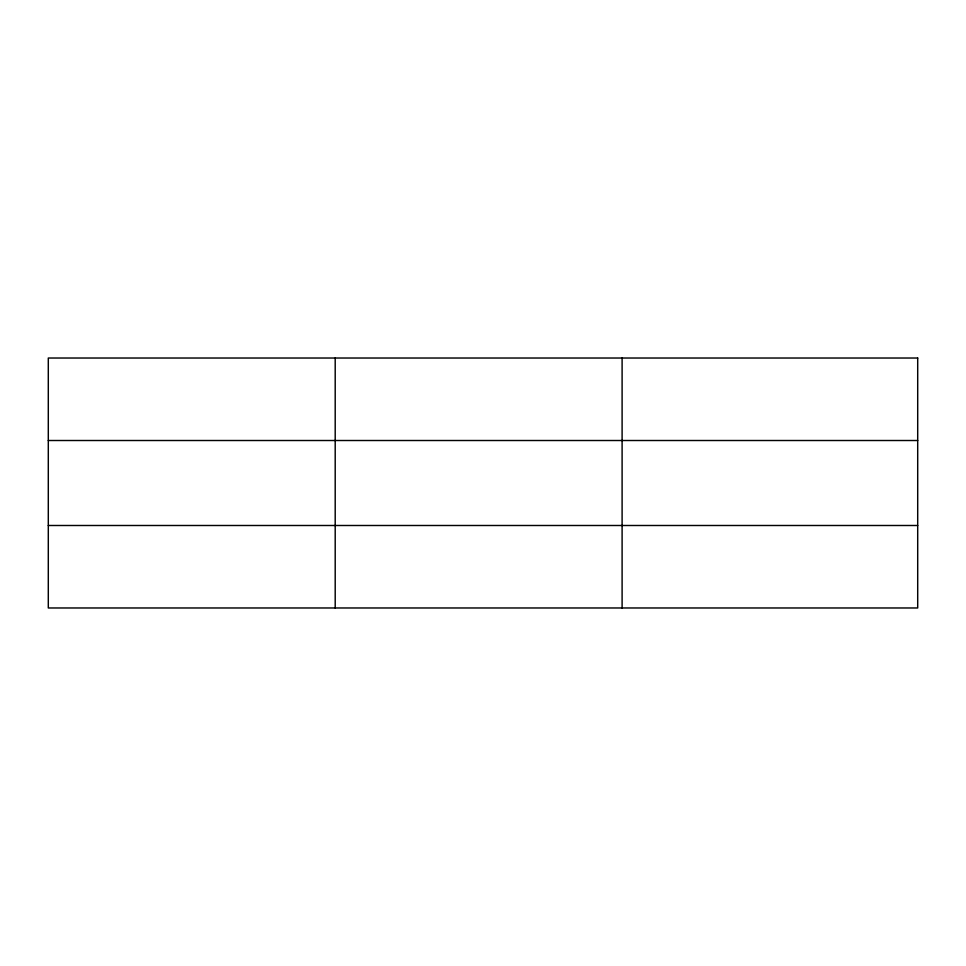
<?xml version="1.0" encoding="UTF-8"?>
<svg xmlns="http://www.w3.org/2000/svg" width="966" height="966" viewBox="0 0 966 966"><rect width="100%" height="100%" fill="white"/><g stroke="black" fill="none" stroke-linecap="round" stroke-linejoin="round"><path stroke-width="1.45" d="M335.202 358.024L335.202 607.976M622.104 358.024L622.104 607.976M48.3 440.508L917.7 440.508M48.3 525.492L917.7 525.492M917.7 358.024L917.7 607.976L48.3 607.976L48.3 358.024L917.7 358.024"/></g></svg>
